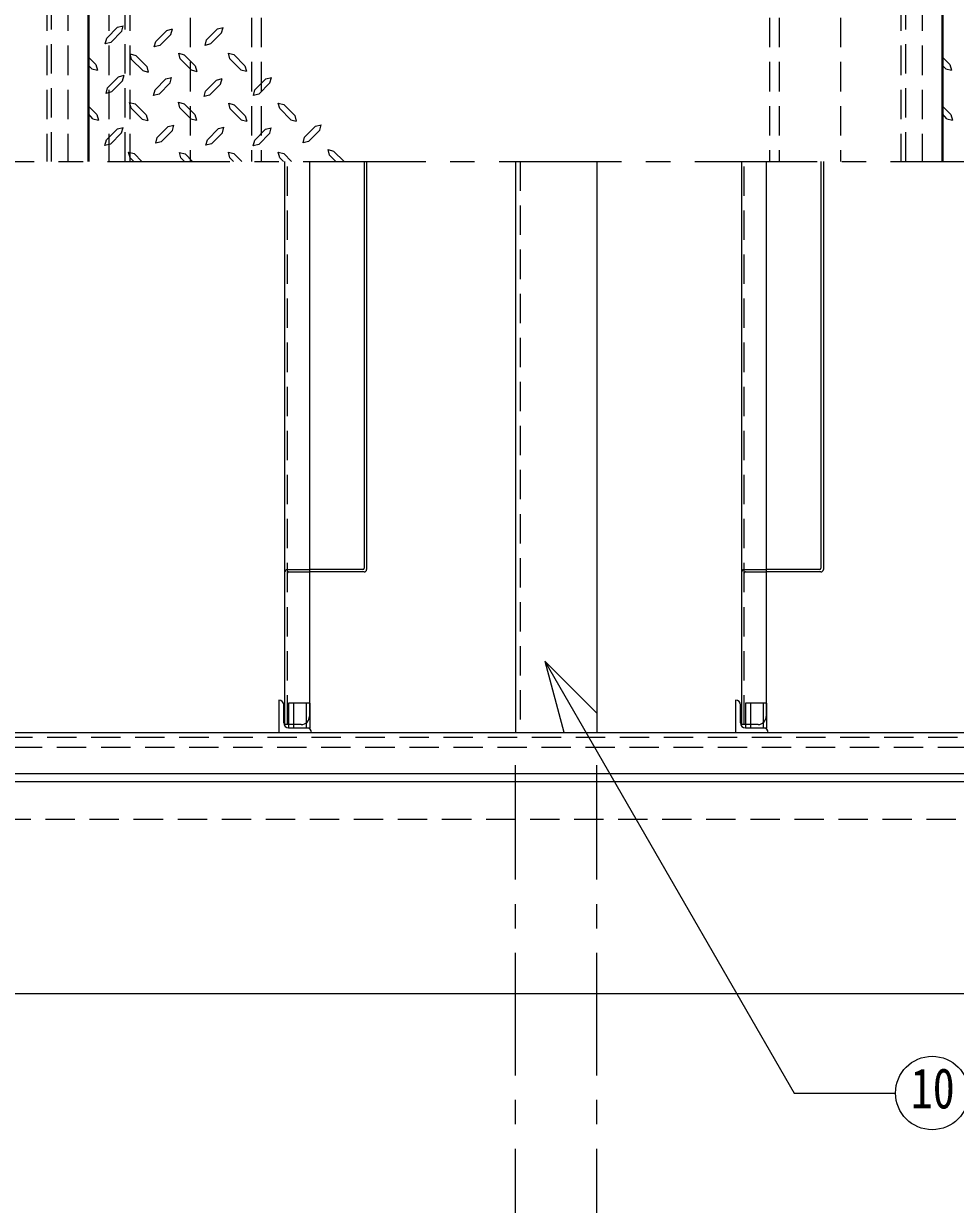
# Model space of a CAD drawing. Units: millimetres at full size, sheet at 1:15; details may follow other scales. Extents: x -3171 to 2904, y -2098 to 2117.
# Drawn here: x -2010 to -1439, y 663 to 1387 of the extents above; entities that cross this region are included whole.
import ezdxf
from ezdxf.enums import TextEntityAlignment as Align

# ---------------------------------------------------------------- set-up
doc = ezdxf.new("R2010")
doc.units = ezdxf.units.MM
doc.header["$LTSCALE"] = 15
doc.linetypes.add('CHAIN1', pattern=[8, 5, -1, 1, -1])
doc.linetypes.add('DASHED1', pattern=[1.8, 1.2, -0.6])
doc.layers.add('0-6_補助線', color=4, linetype='Continuous', lineweight=9)
doc.styles.add('ＭＳ ゴシック', font='')
doc.styles.get('ＭＳ ゴシック').set_extended_font_data('MS Gothic')

msp = doc.modelspace()

# ---------------------------------------------------------------- linework, layer by layer
at = {"layer": '0-6_補助線', "color": 1, "lineweight": 40}
for p, q in [((-1970.13, 1302.05), (-1970.13, 1737.05)), ((-1446.63, 1302.05), (-1446.63, 1737.05))]:
    msp.add_line(p, q, dxfattribs=at)
at = {"layer": '0-6_補助線', "linetype": 'DASHED1'}
for p, q in [((-1995.63, 1724.05), (-1995.63, 1302.05)), ((-1944.63, 1724.05), (-1944.63, 1302.05)), ((-1472.13, 1724.05), (-1472.13, 1302.05)), ((-1848.13, 957.05), (-1848.13, 1302.05)), ((-1705.38, 1302.05), (-1705.38, 952.05)), ((-1568.13, 957.05), (-1568.13, 1302.05)), ((-1848.13, 1052.05), (-1834.63, 1052.05)), ((-1847.38, 1050.55), (-1834.63, 1050.55)), ((-1568.13, 1052.05), (-1554.63, 1052.05)), ((-1567.38, 1050.55), (-1554.63, 1050.55)), ((-1834.63, 970.05), (-1847.38, 970.05)), ((-1847.38, 970.05), (-1847.38, 957.05)), ((-1844.38, 970.05), (-1844.38, 955.05)), ((-1836.38, 958.25), (-1836.38, 970.05)), ((-1554.63, 970.05), (-1567.38, 970.05)), ((-1567.38, 970.05), (-1567.38, 957.05)), ((-1564.38, 970.05), (-1564.38, 955.05)), ((-1556.38, 958.25), (-1556.38, 970.05)), ((-1005.38, 949.05), (-2411.38, 949.05)), ((-999.38, 943.05), (-2417.38, 943.05)), ((-2455.38, 899.05), (-961.38, 899.05))]:
    msp.add_line(p, q, dxfattribs=at)
at = {"layer": '0-6_補助線', "color": 7, "linetype": 'DASHED1', "lineweight": 18}
for p, q in [((-1992.63, 1302.05), (-1992.63, 1725.45)), ((-1947.63, 1302.05), (-1947.63, 1725.45)), ((-1469.13, 1302.05), (-1469.13, 1725.45)), ((-1982.63, 1697.05), (-1982.63, 1302.05)), ((-1957.63, 1697.05), (-1957.63, 1302.05)), ((-1459.13, 1697.05), (-1459.13, 1302.05)), ((-1907.63, 1687.05), (-1907.63, 1302.05)), ((-1870.13, 1687.05), (-1870.13, 1302.05)), ((-1864.13, 1687.05), (-1864.13, 1302.05)), ((-1552.63, 1687.05), (-1552.63, 1302.05)), ((-1546.63, 1687.05), (-1546.63, 1302.05)), ((-1509.13, 1687.05), (-1509.13, 1302.05))]:
    msp.add_line(p, q, dxfattribs=at)
at = {"layer": '0-6_補助線'}
for p, q in [((-1952.18, 1384.37), (-1958.82, 1377.61)), ((-1952.18, 1384.37), (-1948.75, 1385.22)), ((-1949.61, 1381.9), (-1948.75, 1385.22)), ((-1922.06, 1382.44), (-1928.81, 1375.68)), ((-1922.06, 1382.44), (-1918.63, 1383.4)), ((-1919.59, 1379.97), (-1918.63, 1383.4)), ((-1890.97, 1383.29), (-1897.73, 1376.54)), ((-1890.97, 1383.29), (-1887.54, 1384.26)), ((-1888.51, 1380.83), (-1887.54, 1384.26)), ((-1949.61, 1381.9), (-1956.36, 1375.04)), ((-1929.78, 1372.36), (-1928.81, 1375.68)), ((-1919.59, 1379.97), (-1926.35, 1373.22)), ((-1898.59, 1373.11), (-1897.73, 1376.54)), ((-1888.51, 1380.83), (-1895.26, 1374.08)), ((-1926.35, 1373.22), (-1929.78, 1372.36)), ((-1895.26, 1374.08), (-1898.59, 1373.11)), ((-1965.58, 1361.43), (-1970.13, 1365.98)), ((-1968.04, 1358.85), (-1970.13, 1360.94)), ((-1965.58, 1361.43), (-1964.61, 1358)), ((-1936.74, 1357.78), (-1943.6, 1364.54)), ((-1934.28, 1360.25), (-1941.03, 1367)), ((-1907.05, 1358.21), (-1913.81, 1364.96)), ((-1904.59, 1360.68), (-1911.34, 1367.43)), ((-1904.59, 1360.68), (-1903.62, 1357.25)), ((-1876.61, 1358.32), (-1883.47, 1365.07)), ((-1874.15, 1360.78), (-1880.9, 1367.54)), ((-1874.15, 1360.78), (-1873.29, 1357.35)), ((-1442.08, 1361.43), (-1446.63, 1365.98)), ((-1444.54, 1358.85), (-1446.63, 1360.94)), ((-1442.08, 1361.43), (-1441.11, 1358)), ((-1968.04, 1358.85), (-1964.61, 1358)), ((-1951.64, 1353.92), (-1958.4, 1347.17)), ((-1951.64, 1353.92), (-1948.21, 1354.89)), ((-1949.18, 1351.46), (-1948.21, 1354.89)), ((-1936.74, 1357.78), (-1933.42, 1356.82)), ((-1934.28, 1360.25), (-1933.42, 1356.82)), ((-1922.6, 1352.75), (-1919.17, 1353.6)), ((-1920.02, 1350.28), (-1919.17, 1353.6)), ((-1907.05, 1358.21), (-1903.62, 1357.25)), ((-1876.61, 1358.32), (-1873.29, 1357.35)), ((-1861.39, 1352.75), (-1857.96, 1353.6)), ((-1858.93, 1350.28), (-1857.96, 1353.6)), ((-1444.54, 1358.85), (-1441.11, 1358)), ((-1959.25, 1343.74), (-1958.4, 1347.17)), ((-1949.18, 1351.46), (-1955.93, 1344.71)), ((-1922.6, 1352.75), (-1929.24, 1345.99)), ((-1920.02, 1350.28), (-1926.78, 1343.42)), ((-1891.62, 1351.99), (-1898.37, 1345.24)), ((-1891.62, 1351.99), (-1888.19, 1352.96)), ((-1889.15, 1349.53), (-1888.19, 1352.96)), ((-1861.39, 1352.75), (-1868.14, 1345.99)), ((-1858.93, 1350.28), (-1865.68, 1343.42)), ((-1955.93, 1344.71), (-1959.25, 1343.74)), ((-1899.23, 1341.81), (-1898.37, 1345.24)), ((-1964.93, 1330.77), (-1970.13, 1335.97)), ((-1937.17, 1328.09), (-1943.93, 1334.84)), ((-1934.71, 1330.56), (-1941.46, 1337.31)), ((-1907.27, 1328.2), (-1914.02, 1334.95)), ((-1904.8, 1330.77), (-1911.45, 1337.42)), ((-1876.4, 1327.66), (-1883.26, 1334.42)), ((-1873.93, 1330.13), (-1880.68, 1336.88)), ((-1846.06, 1327.66), (-1852.82, 1334.52)), ((-1843.6, 1330.24), (-1850.35, 1336.99)), ((-1441.43, 1330.77), (-1446.63, 1335.97)), ((-1967.4, 1328.2), (-1970.13, 1331.32)), ((-1967.4, 1328.2), (-1963.97, 1327.34)), ((-1964.93, 1330.77), (-1963.97, 1327.34)), ((-1937.17, 1328.09), (-1933.74, 1327.13)), ((-1934.71, 1330.56), (-1933.74, 1327.13)), ((-1921.2, 1323.48), (-1917.77, 1324.34)), ((-1918.63, 1321.02), (-1917.77, 1324.34)), ((-1907.27, 1328.2), (-1903.84, 1327.34)), ((-1904.8, 1330.77), (-1903.84, 1327.34)), ((-1876.4, 1327.66), (-1873.07, 1326.7)), ((-1873.93, 1330.13), (-1873.07, 1326.7)), ((-1846.06, 1327.66), (-1842.74, 1326.81)), ((-1843.6, 1330.24), (-1842.74, 1326.81)), ((-1830.84, 1323.7), (-1827.41, 1324.55)), ((-1828.27, 1321.23), (-1827.41, 1324.55)), ((-1443.9, 1328.2), (-1446.63, 1331.32)), ((-1443.9, 1328.2), (-1440.47, 1327.34)), ((-1441.43, 1330.77), (-1440.47, 1327.34)), ((-1952.29, 1322.09), (-1959.04, 1315.34)), ((-1949.82, 1319.62), (-1956.57, 1312.76)), ((-1952.29, 1322.09), (-1948.86, 1322.95)), ((-1949.82, 1319.62), (-1948.86, 1322.95)), ((-1921.2, 1323.48), (-1927.95, 1316.73)), ((-1918.63, 1321.02), (-1925.49, 1314.16)), ((-1890.44, 1322.2), (-1897.19, 1315.44)), ((-1887.97, 1319.73), (-1894.73, 1312.87)), ((-1890.44, 1322.2), (-1887.01, 1323.05)), ((-1887.97, 1319.73), (-1887.01, 1323.05)), ((-1861.5, 1321.88), (-1868.14, 1315.12)), ((-1858.93, 1319.41), (-1865.68, 1312.55)), ((-1861.5, 1321.88), (-1858.07, 1322.73)), ((-1858.93, 1319.41), (-1858.07, 1322.73)), ((-1838.45, 1313.51), (-1837.6, 1316.94)), ((-1830.84, 1323.7), (-1837.6, 1316.94)), ((-1828.27, 1321.23), (-1835.13, 1314.37)), ((-1898.05, 1312.01), (-1897.19, 1315.44)), ((-1894.73, 1312.87), (-1898.05, 1312.01)), ((-1869.11, 1311.69), (-1868.14, 1315.12)), ((-1865.68, 1312.55), (-1869.11, 1311.69)), ((-1835.13, 1314.37), (-1838.45, 1313.51)), ((-1942.21, 1302.05), (-1944.57, 1304.4)), ((-1937.28, 1302.05), (-1942.1, 1306.87)), ((-1911.13, 1302.05), (-1913.38, 1304.3)), ((-1906.27, 1302.05), (-1910.8, 1306.76)), ((-1876.08, 1302.05), (-1880.9, 1306.87)), ((-1845.53, 1302.05), (-1850.35, 1306.87)), ((-1813.32, 1302.05), (-1819.8, 1308.37)), ((-1801.13, 1302.05), (-1801.13, 1052.8)), ((-1799.63, 1302.05), (-1799.63, 1052.05)), ((-1521.13, 1302.05), (-1521.13, 1052.8)), ((-1519.63, 1302.05), (-1519.63, 1052.05)), ((-1801.88, 1052.05), (-1834.63, 1052.05)), ((-1801.13, 1050.55), (-1834.63, 1050.55)), ((-1521.88, 1052.05), (-1554.63, 1052.05)), ((-1521.13, 1050.55), (-1554.63, 1050.55)), ((-1847.38, 957.05), (-1847.38, 955.05)), ((-1567.38, 957.05), (-1567.38, 955.05))]:
    msp.add_line(p, q, dxfattribs=at)
at = {"layer": '0-6_補助線', "linetype": 'CHAIN1'}
for p, q in [((-2918.38, 1302.05), (-448.38, 1302.05)), ((-1708.38, 622.05), (-1708.38, 932.05)), ((-1658.38, 622.05), (-1658.38, 932.05))]:
    msp.add_line(p, q, dxfattribs=at)
at = {"layer": '0-6_補助線', "color": 7, "lineweight": 18}
for p, q in [((-1849.63, 957.05), (-1849.63, 1302.05)), ((-1834.63, 1302.05), (-1834.63, 962.05)), ((-1708.38, 1302.05), (-1708.38, 952.05)), ((-1658.38, 1302.05), (-1658.38, 952.05)), ((-1569.63, 957.05), (-1569.63, 1302.05)), ((-1554.63, 1302.05), (-1554.63, 962.05)), ((-1690.36, 995.87), (-1658.54, 964.05)), ((-1690.36, 995.87), (-1678.71, 952.4)), ((-1853.38, 972.05), (-1853.38, 952.05)), ((-1834.63, 970.05), (-1834.26, 970.05)), ((-1834.26, 955.05), (-1834.26, 970.05)), ((-1573.38, 972.05), (-1573.38, 952.05)), ((-1554.63, 970.05), (-1554.26, 970.05)), ((-1554.26, 955.05), (-1554.26, 970.05)), ((-1850.38, 958.05), (-1850.38, 969.05)), ((-1570.38, 958.05), (-1570.38, 969.05)), ((-1839.63, 957.05), (-1849.63, 957.05)), ((-1836.38, 955.05), (-1836.38, 958.25)), ((-1559.63, 957.05), (-1569.63, 957.05)), ((-1556.38, 955.05), (-1556.38, 958.25)), ((-1847.38, 955.05), (-1834.26, 955.05)), ((-1567.38, 955.05), (-1554.26, 955.05)), ((-898.38, 792.05), (-2518.38, 792.05))]:
    msp.add_line(p, q, dxfattribs=at)
at = {"layer": '0-6_補助線', "color": 5, "lineweight": 25}
for p, q in [((-2438.38, 927.05), (-978.38, 927.05)), ((-2438.38, 922.05), (-978.38, 922.05))]:
    msp.add_line(p, q, dxfattribs=at)
at = {"layer": '0-6_補助線'}
for points in [[(-1956.36, 1375.04), (-1959.79, 1374.18), (-1958.82, 1377.61)], [(-1943.6, 1364.54), (-1944.46, 1367.97), (-1941.03, 1367)], [(-1913.81, 1364.96), (-1914.77, 1368.39), (-1911.34, 1367.43)], [(-1883.47, 1365.07), (-1884.33, 1368.39), (-1880.9, 1367.54)], [(-1926.78, 1343.42), (-1930.21, 1342.56), (-1929.24, 1345.99)], [(-1889.15, 1349.53), (-1895.91, 1342.78), (-1899.23, 1341.81)], [(-1865.68, 1343.42), (-1869, 1342.56), (-1868.14, 1345.99)], [(-1943.93, 1334.84), (-1944.89, 1338.17), (-1941.46, 1337.31)], [(-1914.02, 1334.95), (-1914.88, 1338.38), (-1911.45, 1337.42)], [(-1883.26, 1334.42), (-1884.11, 1337.74), (-1880.68, 1336.88)], [(-1852.82, 1334.52), (-1853.78, 1337.85), (-1850.35, 1336.99)], [(-1956.57, 1312.76), (-1960, 1311.91), (-1959.04, 1315.34)], [(-1925.49, 1314.16), (-1928.81, 1313.3), (-1927.95, 1316.73)], [(-1944.57, 1304.4), (-1945.53, 1307.83), (-1942.1, 1306.87)], [(-1913.38, 1304.3), (-1914.23, 1307.62), (-1910.8, 1306.76)], [(-1881.11, 1302.05), (-1883.47, 1304.4), (-1884.33, 1307.83), (-1880.9, 1306.87)], [(-1850.46, 1302.05), (-1852.82, 1304.4), (-1853.78, 1307.73), (-1850.35, 1306.87)], [(-1818.41, 1302.05), (-1822.27, 1305.9), (-1823.23, 1309.33), (-1819.8, 1308.37)]]:
    msp.add_lwpolyline(points, dxfattribs=at)
at = {"layer": '0-6_補助線', "color": 7, "lineweight": 18}
for points in [[(-1008.38, 952.05), (-2408.38, 952.05), (-2408.38, 1302.05)], [(-1690.36, 995.87), (-1537.57, 731.23), (-1475.42, 731.23)]]:
    msp.add_lwpolyline(points, dxfattribs=at)
msp.add_circle((-1452.92, 731.23), 22.5, dxfattribs=at)
at = {"layer": '0-6_補助線', "linetype": 'DASHED1'}
for centre, radius in [((-1848.13, 1050.55), 1.5), ((-1847.38, 1049.8), 0.75), ((-1568.13, 1050.55), 1.5), ((-1567.38, 1049.8), 0.75)]:
    msp.add_arc(centre, radius, 90, 180, dxfattribs=at)
at = {"layer": '0-6_補助線'}
for centre, radius in [((-1801.88, 1052.8), 0.75), ((-1801.13, 1052.05), 1.5), ((-1521.88, 1052.8), 0.75), ((-1521.13, 1052.05), 1.5)]:
    msp.add_arc(centre, radius, 270, 0, dxfattribs=at)
at = {"layer": '0-6_補助線', "color": 7, "lineweight": 18}
for centre, radius, start, end in [((-1853.38, 969.05), 3, 0, 90), ((-1573.38, 969.05), 3, 0, 90), ((-1847.38, 958.05), 3, 180, 270), ((-1839.63, 962.05), 5, 270, 0), ((-1567.38, 958.05), 3, 180, 270), ((-1559.63, 962.05), 5, 270, 0), ((-1836.38, 952.05), 3, 0, 90), ((-1556.38, 952.05), 3, 0, 90)]:
    msp.add_arc(centre, radius, start, end, dxfattribs=at)

# ---------------------------------------------------------------- texts
at = {"layer": '0-6_補助線', "color": 7, "style": 'ＭＳ ゴシック', "width": 0.8}
msp.add_text('10', height=24.74, dxfattribs=at).set_placement((-1466.04, 714.36), align=Align.BOTTOM_LEFT)

doc.saveas('drawing.dxf')
